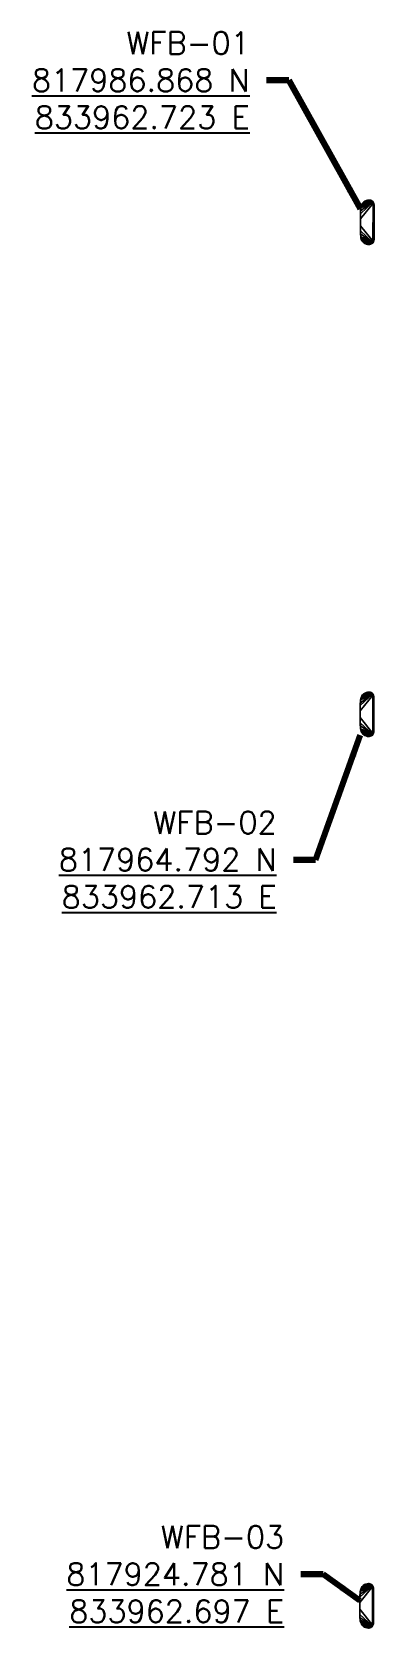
# Model space of a CAD drawing. Header units: metres. Extents: x 833948 to 834394, y 817756 to 818032.
# Drawn here: x 833947.6 to 833963, y 817923.8 to 817995.4 of the extents above; entities that cross this region are included whole.
import ezdxf

# ---------------------------------------------------------------- set-up
doc = ezdxf.new("R2010")
doc.units = ezdxf.units.M
doc.layers.add('00X-Park Signage', color=7, linetype='Continuous')
doc.layers.add('00X-Park Signage Structures', color=7, linetype='Continuous')
doc.layers.add('COORDINATES', color=2, linetype='Continuous', plot=False)
doc.styles.get("Standard").update_dxf_attribs({"font": 'arial.ttf'})
doc.dimstyles.new('ISO-25', dxfattribs={"dimtxt": 2.5, "dimasz": 2.5, "dimexe": 1.25, "dimexo": 0.625, "dimtad": 1, "dimtxsty": 'Standard', "dimcen": 2.5, "dimadec": 0, "dimazin": 0, "dimtfac": 1, "dimtmove": 0, "dimatfit": 3, "dimfxl": 0, "dimarcsym": 0})

# ---------------------------------------------------------------- blocks, each defined once
blk = doc.blocks.new('WKCD Park Waterfront Bench')
at = {"layer": '00X-Park Signage Structures', "color": 0, "lineweight": 18}
mesh = blk.add_polyface(dxfattribs=at)
corners = [(0.877, 0.25), (0.915, 0.226), (0.947, 0.195), (0.972, 0.158), (0.988, 0.117), (0.996, 0.073), (0.997, 0.06), (0.997, 0.047), (0.992, -0.015), (0.976, -0.076), (0.951, -0.132), (0.916, -0.184), (0.873, -0.229), (0.824, -0.267), (0.768, -0.295), (0.709, -0.314), (0.648, -0.323), (0.401, -0.333), (0.154, -0.336), (-0.154, -0.336), (-0.401, -0.333), (-0.648, -0.323), (-0.709, -0.314), (-0.768, -0.295), (-0.824, -0.267), (-0.873, -0.229), (-0.916, -0.184), (-0.951, -0.132), (-0.976, -0.076), (-0.992, -0.015), (-0.997, 0.047), (-0.997, 0.06), (-0.996, 0.073), (-0.988, 0.117), (-0.972, 0.158), (-0.947, 0.195), (-0.915, 0.226), (-0.877, 0.25)]
mesh.append_faces([[corners[k] for k in face] for face in [(37, 33, 35, 36), (30, 37, 29)]], dxfattribs={"vtx0": -1, "vtx1": -1, "color": 0})
mesh.append_faces([[corners[k] for k in face] for face in [(0, 18, 19, 37), (37, 32, 33)]], dxfattribs={"vtx0": -1, "vtx2": -1, "color": 0})
mesh.append_faces([[corners[k] for k in face] for face in [(0, 12, 13, 14), (0, 16, 17, 18), (0, 14, 15, 16), (0, 7, 8, 9), (37, 19, 20, 21), (37, 30, 31, 32)]], dxfattribs={"vtx0": -1, "vtx3": -1, "color": 0})
mesh.append_faces([[corners[k] for k in face] for face in [(34, 35, 33)]], dxfattribs={"vtx1": -1, "color": 0})
mesh.append_faces([[corners[k] for k in face] for face in [(11, 12, 0, 10), (6, 7, 0, 5), (9, 10, 0), (21, 22, 37), (23, 24, 37, 22), (25, 26, 37, 24), (26, 27, 37), (28, 29, 37, 27)]], dxfattribs={"vtx1": -1, "vtx2": -1, "color": 0})
mesh.append_faces([[corners[k] for k in face] for face in [(1, 2, 3, 0)]], dxfattribs={"vtx2": -1, "color": 0})
mesh.append_faces([[corners[k] for k in face] for face in [(3, 4, 5, 0)]], dxfattribs={"vtx2": -1, "vtx3": -1, "color": 0})
mesh = blk.add_polyface(dxfattribs=at)
corners = [(0.996, 0.073, 0.42), (0.988, 0.117, 0.418), (0.971, 0.159, 0.416), (0.946, 0.197, 0.414), (0.913, 0.228, 0.413), (-0.913, 0.228, 0.413), (-0.946, 0.197, 0.414), (-0.971, 0.159, 0.416), (-0.988, 0.117, 0.418), (-0.996, 0.073, 0.42), (-0.997, 0.06, 0.421), (-0.997, 0.047, 0.421), (-0.992, -0.015, 0.424), (-0.976, -0.076, 0.427), (-0.951, -0.132, 0.43), (-0.916, -0.184, 0.433), (-0.873, -0.229, 0.435), (-0.824, -0.267, 0.437), (-0.768, -0.295, 0.438), (-0.709, -0.314, 0.439), (-0.648, -0.323, 0.439), (-0.517, -0.329, 0.44), (-0.386, -0.333, 0.44), (0.386, -0.333, 0.44), (0.517, -0.329, 0.44), (0.648, -0.323, 0.439), (0.709, -0.314, 0.439), (0.768, -0.295, 0.438), (0.824, -0.267, 0.437), (0.873, -0.229, 0.435), (0.916, -0.184, 0.433), (0.951, -0.132, 0.43), (0.976, -0.076, 0.427), (0.992, -0.015, 0.424), (0.997, 0.047, 0.421), (0.997, 0.06, 0.421)]
mesh.append_faces([[corners[k] for k in face] for face in [(2, 4, 1), (31, 4, 30), (27, 4, 26), (26, 4, 25), (8, 5, 7), (15, 5, 14)]], dxfattribs={"vtx0": -1, "vtx1": -1, "color": 0})
mesh.append_faces([[corners[k] for k in face] for face in [(4, 34, 35), (4, 33, 34), (4, 32, 33), (4, 0, 1), (4, 31, 32), (4, 27, 28), (4, 23, 24), (23, 4, 5, 22), (5, 12, 13), (5, 13, 14), (5, 10, 11), (5, 16, 17), (5, 15, 16)]], dxfattribs={"vtx0": -1, "vtx2": -1, "color": 0})
mesh.append_faces([[corners[k] for k in face] for face in [(3, 4, 2)]], dxfattribs={"vtx1": -1, "color": 0})
mesh.append_faces([[corners[k] for k in face] for face in [(35, 0, 4), (29, 30, 4), (28, 29, 4), (24, 25, 4), (9, 10, 5), (11, 12, 5), (8, 9, 5), (19, 20, 5), (20, 21, 5), (21, 22, 5), (18, 19, 5), (17, 18, 5)]], dxfattribs={"vtx1": -1, "vtx2": -1, "color": 0})
mesh.append_faces([[corners[k] for k in face] for face in [(5, 6, 7)]], dxfattribs={"vtx2": -1, "color": 0})
mesh = blk.add_polyface(dxfattribs=at)
corners = [(-0.996, 0.073, 0.42), (-0.996, 0.073), (-0.997, 0.06), (-0.997, 0.047), (-0.992, -0.015), (-0.976, -0.076), (-0.951, -0.132), (-0.916, -0.184), (-0.873, -0.229), (-0.824, -0.267), (-0.768, -0.295), (-0.709, -0.314), (-0.648, -0.323), (-0.648, -0.323, 0.439), (-0.709, -0.314, 0.439), (-0.768, -0.295, 0.438), (-0.824, -0.267, 0.437), (-0.873, -0.229, 0.435), (-0.916, -0.184, 0.433), (-0.951, -0.132, 0.43), (-0.976, -0.076, 0.427), (-0.992, -0.015, 0.424), (-0.997, 0.047, 0.421), (-0.997, 0.06, 0.421)]
mesh.append_faces([[corners[k] for k in face] for face in [(2, 23, 0, 1)]], dxfattribs={"vtx0": -1, "color": 0})
mesh.append_faces([[corners[k] for k in face] for face in [(11, 14, 15, 10), (9, 16, 17, 8), (10, 15, 16, 9), (8, 17, 18, 7), (7, 18, 19, 6), (6, 19, 20, 5), (5, 20, 21, 4), (3, 22, 23, 2), (4, 21, 22, 3)]], dxfattribs={"vtx0": -1, "vtx2": -1, "color": 0})
mesh.append_faces([[corners[k] for k in face] for face in [(12, 13, 14, 11)]], dxfattribs={"vtx2": -1, "color": 0})
mesh = blk.add_polyface(dxfattribs=at)
corners = [(-0.996, 0.073), (-0.996, 0.073, 0.42), (-0.988, 0.117, 0.418), (-0.971, 0.159, 0.416), (-0.946, 0.197, 0.414), (-0.913, 0.228, 0.413), (-0.895, 0.24, 0.41), (-0.876, 0.251, 0.406), (-0.857, 0.259, 0.4), (-0.837, 0.265, 0.393), (-0.817, 0.27, 0.386), (-0.817, 0.27, 0.277), (-0.83, 0.267, 0.242), (-0.842, 0.264, 0.197), (-0.854, 0.26, 0.141), (-0.866, 0.255, 0.075), (-0.877, 0.25), (-0.915, 0.226), (-0.947, 0.195), (-0.972, 0.158), (-0.988, 0.117)]
mesh.append_faces([[corners[k] for k in face] for face in [(11, 9, 10)]], dxfattribs={"vtx0": -1, "color": 0})
mesh.append_faces([[corners[k] for k in face] for face in [(14, 8, 13)]], dxfattribs={"vtx0": -1, "vtx1": -1, "color": 0})
mesh.append_faces([[corners[k] for k in face] for face in [(3, 18, 19), (4, 17, 18), (15, 6, 7), (13, 8, 9), (6, 16, 17)]], dxfattribs={"vtx0": -1, "vtx2": -1, "color": 0})
mesh.append_faces([[corners[k] for k in face] for face in [(0, 1, 20)]], dxfattribs={"vtx1": -1, "color": 0})
mesh.append_faces([[corners[k] for k in face] for face in [(1, 2, 20), (4, 5, 17), (3, 4, 18), (2, 3, 19), (19, 20, 2), (5, 6, 17), (7, 8, 14), (15, 16, 6), (14, 15, 7), (12, 13, 9), (11, 12, 9)]], dxfattribs={"vtx1": -1, "vtx2": -1, "color": 0})
mesh = blk.add_polyface(dxfattribs=at)
corners = [(0.913, 0.228, 0.413), (0.895, 0.24, 0.41), (0.876, 0.251, 0.406), (0.857, 0.259, 0.4), (0.837, 0.265, 0.393), (0.817, 0.27, 0.386), (0.81, 0.271, 0.384), (0.802, 0.272, 0.381), (0.795, 0.273, 0.377), (0.788, 0.274, 0.373), (0.782, 0.275, 0.367), (0.782, 0.275, 0.359), (-0.782, 0.275, 0.359), (-0.782, 0.275, 0.367), (-0.788, 0.274, 0.373), (-0.795, 0.273, 0.377), (-0.802, 0.272, 0.381), (-0.81, 0.271, 0.384), (-0.817, 0.27, 0.386), (-0.837, 0.265, 0.393), (-0.857, 0.259, 0.4), (-0.876, 0.251, 0.406), (-0.895, 0.24, 0.41), (-0.913, 0.228, 0.413)]
mesh.append_faces([[corners[k] for k in face] for face in [(1, 22, 23, 0)]], dxfattribs={"vtx0": -1, "color": 0})
mesh.append_faces([[corners[k] for k in face] for face in [(10, 13, 14, 9), (7, 16, 17, 6), (8, 15, 16, 7), (9, 14, 15, 8), (6, 17, 18, 5), (5, 18, 19, 4), (4, 19, 20, 3), (2, 21, 22, 1), (3, 20, 21, 2)]], dxfattribs={"vtx0": -1, "vtx2": -1, "color": 0})
mesh.append_faces([[corners[k] for k in face] for face in [(11, 12, 13, 10)]], dxfattribs={"vtx2": -1, "color": 0})
mesh = blk.add_polyface(dxfattribs=at)
corners = [(0.817, 0.27, 0.277), (0.83, 0.267, 0.242), (0.842, 0.264, 0.197), (0.854, 0.26, 0.141), (0.866, 0.255, 0.075), (0.877, 0.25), (-0.877, 0.25), (-0.866, 0.255, 0.075), (-0.854, 0.26, 0.141), (-0.842, 0.264, 0.197), (-0.83, 0.267, 0.242), (-0.817, 0.27, 0.277), (-0.8, 0.272, 0.319), (-0.782, 0.275, 0.359), (0.782, 0.275, 0.359), (0.8, 0.272, 0.319)]
mesh.append_faces([[corners[k] for k in face] for face in [(7, 4, 5, 6)]], dxfattribs={"vtx0": -1, "color": 0})
mesh.append_faces([[corners[k] for k in face] for face in [(0, 2, 15)]], dxfattribs={"vtx0": -1, "vtx1": -1, "color": 0})
mesh.append_faces([[corners[k] for k in face] for face in [(15, 3, 8, 12)]], dxfattribs={"vtx0": -1, "vtx1": -1, "vtx2": -1, "vtx3": -1, "color": 0})
mesh.append_faces([[corners[k] for k in face] for face in [(15, 2, 3), (8, 3, 4, 7), (12, 8, 9)]], dxfattribs={"vtx0": -1, "vtx2": -1, "color": 0})
mesh.append_faces([[corners[k] for k in face] for face in [(1, 2, 0), (14, 15, 12, 13), (10, 11, 9)]], dxfattribs={"vtx1": -1, "color": 0})
mesh.append_faces([[corners[k] for k in face] for face in [(11, 12, 9)]], dxfattribs={"vtx1": -1, "vtx2": -1, "color": 0})
mesh = blk.add_polyface(dxfattribs=at)
corners = [(-0.817, 0.27, 0.277), (-0.817, 0.27, 0.386), (-0.81, 0.271, 0.384), (-0.802, 0.272, 0.381), (-0.795, 0.273, 0.377), (-0.788, 0.274, 0.373), (-0.782, 0.275, 0.367), (-0.782, 0.275, 0.359), (-0.8, 0.272, 0.319)]
mesh.append_faces([[corners[k] for k in face] for face in [(7, 5, 6)]], dxfattribs={"vtx0": -1, "color": 0})
mesh.append_faces([[corners[k] for k in face] for face in [(4, 8, 3)]], dxfattribs={"vtx0": -1, "vtx1": -1, "color": 0})
mesh.append_faces([[corners[k] for k in face] for face in [(8, 2, 3), (5, 7, 8)]], dxfattribs={"vtx0": -1, "vtx2": -1, "color": 0})
mesh.append_faces([[corners[k] for k in face] for face in [(0, 1, 8)]], dxfattribs={"vtx1": -1, "color": 0})
mesh.append_faces([[corners[k] for k in face] for face in [(1, 2, 8), (4, 5, 8)]], dxfattribs={"vtx1": -1, "vtx2": -1, "color": 0})
mesh = blk.add_polyface(dxfattribs=at)
corners = [(0.996, 0.073), (0.996, 0.073, 0.42), (0.997, 0.06, 0.421), (0.997, 0.047, 0.421), (0.992, -0.015, 0.424), (0.976, -0.076, 0.427), (0.951, -0.132, 0.43), (0.916, -0.184, 0.433), (0.873, -0.229, 0.435), (0.824, -0.267, 0.437), (0.768, -0.295, 0.438), (0.709, -0.314, 0.439), (0.648, -0.323, 0.439), (0.648, -0.323), (0.709, -0.314), (0.768, -0.295), (0.824, -0.267), (0.873, -0.229), (0.916, -0.184), (0.951, -0.132), (0.976, -0.076), (0.992, -0.015), (0.997, 0.047), (0.997, 0.06)]
mesh.append_faces([[corners[k] for k in face] for face in [(1, 2, 23, 0)]], dxfattribs={"vtx1": -1, "color": 0})
mesh.append_faces([[corners[k] for k in face] for face in [(2, 3, 22, 23), (4, 5, 20, 21), (3, 4, 21, 22), (5, 6, 19, 20), (18, 19, 6, 7), (7, 8, 17, 18), (8, 9, 16, 17), (10, 11, 14, 15), (9, 10, 15, 16)]], dxfattribs={"vtx1": -1, "vtx3": -1, "color": 0})
mesh.append_faces([[corners[k] for k in face] for face in [(11, 12, 13, 14)]], dxfattribs={"vtx3": -1, "color": 0})
mesh = blk.add_polyface(dxfattribs=at)
corners = [(0.817, 0.27, 0.386), (0.817, 0.27, 0.277), (0.8, 0.272, 0.319), (0.782, 0.275, 0.359), (0.782, 0.275, 0.367), (0.788, 0.274, 0.373), (0.795, 0.273, 0.377), (0.802, 0.272, 0.381), (0.81, 0.271, 0.384)]
mesh.append_faces([[corners[k] for k in face] for face in [(2, 0, 1)]], dxfattribs={"vtx0": -1, "color": 0})
mesh.append_faces([[corners[k] for k in face] for face in [(3, 5, 2), (7, 2, 6)]], dxfattribs={"vtx0": -1, "vtx1": -1, "color": 0})
mesh.append_faces([[corners[k] for k in face] for face in [(5, 6, 2), (8, 0, 2), (7, 8, 2)]], dxfattribs={"vtx1": -1, "vtx2": -1, "color": 0})
mesh.append_faces([[corners[k] for k in face] for face in [(3, 4, 5)]], dxfattribs={"vtx2": -1, "color": 0})
mesh = blk.add_polyface(dxfattribs=at)
corners = [(0.817, 0.27, 0.277), (0.817, 0.27, 0.386), (0.837, 0.265, 0.393), (0.857, 0.259, 0.4), (0.876, 0.251, 0.406), (0.895, 0.24, 0.41), (0.913, 0.228, 0.413), (0.946, 0.197, 0.414), (0.971, 0.159, 0.416), (0.988, 0.117, 0.418), (0.996, 0.073, 0.42), (0.996, 0.073), (0.988, 0.117), (0.972, 0.158), (0.947, 0.195), (0.915, 0.226), (0.877, 0.25), (0.866, 0.255, 0.075), (0.854, 0.26, 0.141), (0.842, 0.264, 0.197), (0.83, 0.267, 0.242)]
mesh.append_faces([[corners[k] for k in face] for face in [(19, 3, 18), (6, 15, 5)]], dxfattribs={"vtx0": -1, "vtx1": -1, "color": 0})
mesh.append_faces([[corners[k] for k in face] for face in [(19, 2, 3), (2, 20, 0), (18, 3, 4), (5, 16, 17), (17, 4, 5), (7, 14, 15), (5, 15, 16), (9, 12, 13)]], dxfattribs={"vtx0": -1, "vtx2": -1, "color": 0})
mesh.append_faces([[corners[k] for k in face] for face in [(19, 20, 2), (17, 18, 4), (6, 7, 15), (9, 10, 12), (8, 9, 13), (7, 8, 14), (13, 14, 8)]], dxfattribs={"vtx1": -1, "vtx2": -1, "color": 0})
mesh.append_faces([[corners[k] for k in face] for face in [(0, 1, 2), (10, 11, 12)]], dxfattribs={"vtx2": -1, "color": 0})
mesh = blk.add_polyface(dxfattribs=at)
corners = [(-0.648, -0.323, 0.439), (-0.648, -0.323), (-0.401, -0.333), (-0.154, -0.336), (-0.154, -0.336, 0.44), (-0.232, -0.336, 0.44), (-0.309, -0.335, 0.44), (-0.386, -0.333, 0.44), (-0.517, -0.329, 0.44)]
mesh.append_faces([[corners[k] for k in face] for face in [(1, 8, 0)]], dxfattribs={"vtx0": -1, "color": 0})
mesh.append_faces([[corners[k] for k in face] for face in [(3, 6, 2), (6, 3, 5), (7, 2, 6)]], dxfattribs={"vtx0": -1, "vtx1": -1, "color": 0})
mesh.append_faces([[corners[k] for k in face] for face in [(8, 1, 2)]], dxfattribs={"vtx0": -1, "vtx2": -1, "color": 0})
mesh.append_faces([[corners[k] for k in face] for face in [(4, 5, 3)]], dxfattribs={"vtx1": -1, "color": 0})
mesh.append_faces([[corners[k] for k in face] for face in [(7, 8, 2)]], dxfattribs={"vtx1": -1, "vtx2": -1, "color": 0})
mesh = blk.add_polyface(dxfattribs=at)
corners = [(0.154, -0.336, 0.44), (0.232, -0.336, 0.44), (0.309, -0.335, 0.44), (0.386, -0.333, 0.44), (-0.386, -0.333, 0.44), (-0.309, -0.335, 0.44), (-0.232, -0.336, 0.44), (-0.154, -0.336, 0.44)]
mesh.append_faces([[corners[k] for k in face] for face in [(1, 6, 7, 0)]], dxfattribs={"vtx0": -1, "color": 0})
mesh.append_faces([[corners[k] for k in face] for face in [(4, 5, 2, 3)]], dxfattribs={"vtx1": -1, "color": 0})
mesh.append_faces([[corners[k] for k in face] for face in [(1, 2, 5, 6)]], dxfattribs={"vtx1": -1, "vtx3": -1, "color": 0})
mesh = blk.add_polyface(dxfattribs=at)
corners = [(0.154, -0.336, 0.44), (-0.154, -0.336, 0.44), (-0.154, -0.336), (0.154, -0.336)]
mesh.append_faces([[corners[k] for k in face] for face in [(0, 1, 2, 3)]], dxfattribs={"color": 0})
mesh = blk.add_polyface(dxfattribs=at)
corners = [(0.648, -0.323), (0.648, -0.323, 0.439), (0.517, -0.329, 0.44), (0.386, -0.333, 0.44), (0.309, -0.335, 0.44), (0.232, -0.336, 0.44), (0.154, -0.336, 0.44), (0.154, -0.336), (0.401, -0.333)]
mesh.append_faces([[corners[k] for k in face] for face in [(4, 8, 3)]], dxfattribs={"vtx0": -1, "vtx1": -1, "color": 0})
mesh.append_faces([[corners[k] for k in face] for face in [(4, 7, 8), (7, 4, 5)]], dxfattribs={"vtx0": -1, "vtx2": -1, "color": 0})
mesh.append_faces([[corners[k] for k in face] for face in [(1, 2, 0)]], dxfattribs={"vtx1": -1, "color": 0})
mesh.append_faces([[corners[k] for k in face] for face in [(8, 0, 2), (2, 3, 8)]], dxfattribs={"vtx1": -1, "vtx2": -1, "color": 0})
mesh.append_faces([[corners[k] for k in face] for face in [(5, 6, 7)]], dxfattribs={"vtx2": -1, "color": 0})

msp = doc.modelspace()

# ---------------------------------------------------------------- block references
at = {"layer": '00X-Park Signage', "color": 1, "lineweight": 30}
for p, rotation in [((833962.723, 817986.868, 5.094), 269.9411750447871), ((833962.713, 817964.792, 5.086), 269.9411748979161), ((833962.697, 817924.781, 5.086), 269.9411748861227)]:
    msp.add_blockref('WKCD Park Waterfront Bench', p, dxfattribs=dict(at, rotation=rotation))

# ---------------------------------------------------------------- texts
at = {"layer": 'COORDINATES', "char_height": 1, "attachment_point": 6}
for s, insert in [('{\\FROMANS.SHX|C0;WFB-01}\\P{\\FROMANS.SHX|C0;\\L817986.868 N\\L\\P833962.723 E}', (833957.42, 817993.243, 0.008)), ('{\\FROMANS.SHX|C0;WFB-02}\\P{\\FROMANS.SHX|C0;\\L817964.792 N\\L\\P833962.713 E}', (833958.628, 817958.265, 0)), ('{\\FROMANS.SHX|C0;WFB-03}\\P{\\FROMANS.SHX|C0;\\L817924.781 N\\L\\P833962.697 E}', (833958.966, 817926.204, 0))]:
    msp.add_mtext(s, dxfattribs=dict(at, insert=insert))

# ---------------------------------------------------------------- leaders
at = {"layer": 'COORDINATES'}
for points in [[(833962.386, 817987.473, 4.612), (833959.17, 817993.243, 0.008), (833958.17, 817993.243, 0.008)], [(833962.376, 817963.85, 4.352), (833960.378, 817958.265, 0), (833959.378, 817958.265, 0)], [(833962.359, 817925.023, 4.221), (833960.716, 817926.204, 0), (833959.716, 817926.204, 0)]]:
    msp.add_leader(points, dimstyle='ISO-25', override={"dimscale": 1, "dimasz": 1, "dimclrd": 256, "dimlwd": 65535}, dxfattribs=at)

doc.saveas('drawing.dxf')
